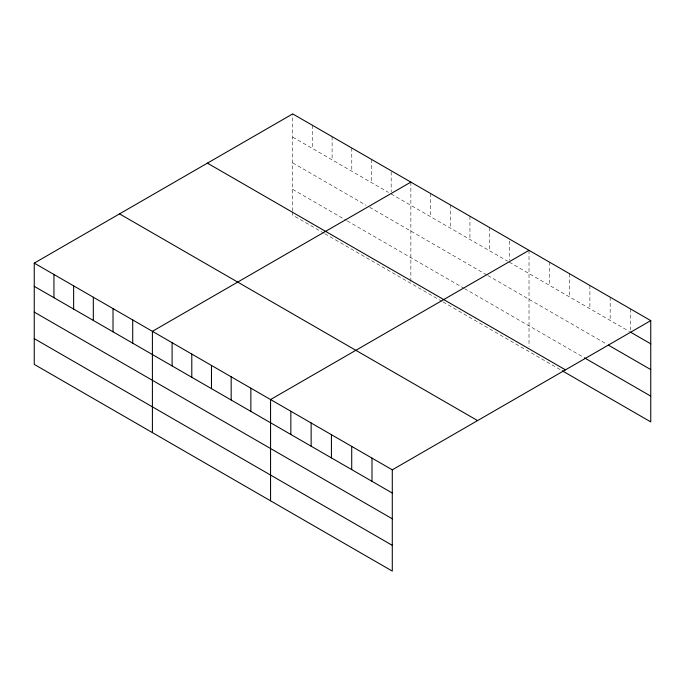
<?xml version="1.0" encoding="UTF-8"?>
<svg xmlns="http://www.w3.org/2000/svg" width="685" height="685" viewBox="0 0 685 685"><rect width="100%" height="100%" fill="white"/><g stroke="black" fill="none" stroke-linecap="round" stroke-linejoin="round"><path stroke-width="0.51" stroke-dasharray="3.42 2.57" d="M292.709 211.048L292.709 113.898M292.709 137.111L388.489 192.408M391.169 193.958L507.534 261.139M509.323 262.175L629.541 331.583M292.709 162.867L366.107 205.252M369.686 207.315L486.949 275.01M487.84 275.533L606.482 344.024M292.709 189.411L346.413 220.416M347.312 220.93L463.676 288.111M464.567 288.633L583.432 357.253M324.039 233.251L292.709 215.167L292.709 212.076M324.93 233.773L442.193 301.468M443.084 301.982L561.298 370.234M630.457 308.901L630.457 330.007M610.172 297.187L610.172 320.4M589.879 285.474L589.879 308.687M569.595 273.76L569.595 296.973M549.301 262.047L549.301 285.26M529.017 250.333L529.017 346.447M509.323 241.069L509.323 260.069M489.629 227.591L489.629 250.804M469.936 216.22L469.936 239.433M450.25 204.858L450.25 228.071M430.557 193.487L430.557 216.7M410.863 182.116L410.863 283.384M391.169 171.798L391.169 191.851M371.475 159.374L371.475 182.595M351.782 148.011L351.782 171.224M332.097 136.64L332.097 159.853M312.403 125.269L312.403 148.482"/><path stroke-width="1.03" d="M34.25 263.117L392.291 469.833L392.291 571.102L34.25 364.386L34.25 263.117L292.709 113.898L650.75 320.614L650.75 421.883L562.214 370.765M410.863 182.116L152.404 331.334L152.404 432.603M529.017 250.333L270.558 399.552L270.558 500.821M392.291 469.833L650.75 320.614M630.457 332.114L650.75 343.827M608.331 345.094L650.75 369.583M584.348 357.784L650.75 396.118M207.418 163.141L565.459 369.857M119.541 213.874L477.582 420.59M34.25 286.33L392.291 493.046M34.25 312.095L392.291 518.802M34.25 338.63L392.291 545.346M371.998 458.119L371.998 481.332M351.713 446.406L351.713 469.619M331.42 434.692L331.42 457.905M311.136 422.979L311.136 446.192M290.842 411.265L290.842 434.478M250.864 388.181L250.864 411.394M231.17 376.81L231.17 400.023M211.477 365.447L211.477 388.66M191.791 354.076L191.791 377.289M172.098 342.705L172.098 365.918M132.71 319.964L132.71 343.176M113.016 308.601L113.016 331.814M93.323 297.23L93.323 320.443M73.638 285.859L73.638 309.072M53.944 274.488L53.944 297.701"/></g></svg>
